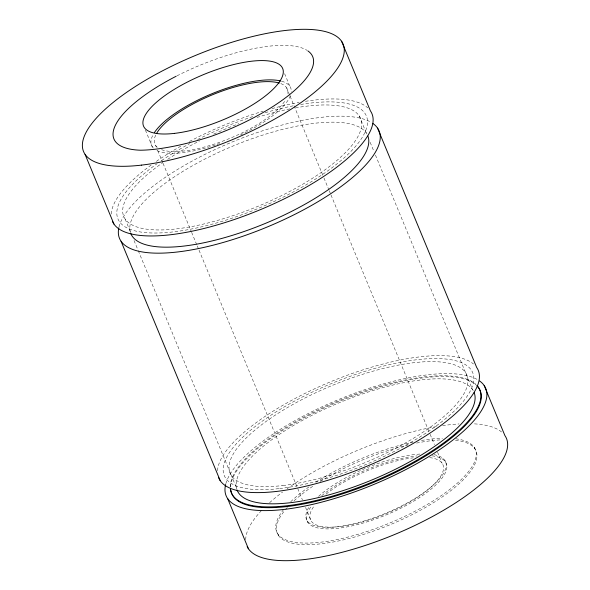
<?xml version="1.0" encoding="UTF-8"?>
<svg xmlns="http://www.w3.org/2000/svg" width="590" height="590" viewBox="0 0 590 590"><rect width="100%" height="100%" fill="white"/><g stroke="black" fill="none" stroke-linecap="round" stroke-linejoin="round"><path stroke-width="0.44" stroke-dasharray="2.95 2.21" d="M359.177 115.824L366.309 133.038M370.173 142.374L374.045 151.719M375.454 155.111L472.62 389.695M474.22 447.294L474.862 448.857M284.616 73.676L289.83 86.265M444.764 460.296L445.406 461.859M286.563 87.711L289.734 95.374M290.088 96.222L323.6 177.133M323.954 177.988L328.896 189.906M329.25 190.762L330.658 194.169M331.012 195.017L429.786 433.495M430.14 434.343L434.373 444.565M437.551 452.228L442.139 463.305M155.642 145.479L156.35 147.183M157.759 150.59L162.7 162.508M163.054 163.364L191.271 231.501M191.625 232.349L196.92 245.123M197.274 245.978L198.683 249.386M199.037 250.234L302.397 499.782M305.576 507.444L311.218 521.073M145.42 130.139L152.368 146.925M307.302 520.955L307.943 522.519M277.838 533.95L278.487 535.514M125.161 219.089L130.597 232.202M134.048 240.55L137.92 249.887M138.274 250.735L236.907 488.859M236.76 489.162A128.17 41.942 -22.5 0 1 339.611 402.557A128.17 41.942 -22.5 0 1 473.497 391.141M230.262 486.986A134.446 43.992 -22.5 0 1 337.222 401.325A134.446 43.992 -22.5 0 1 475.665 384.156M130.449 232.504A128.17 41.942 -22.5 0 1 233.301 145.9A128.17 41.942 -22.5 0 1 367.187 134.491M295.509 107.83A128.17 41.942 -22.5 0 1 341.507 156.38A128.17 41.942 -22.5 0 1 163.732 229.879A128.17 41.942 -22.5 0 1 162.648 162.759M167.693 159.322A128.17 41.942 -22.5 0 1 199.553 140.907M213.691 134.107A128.17 41.942 -22.5 0 1 217.894 132.226M218.72 131.865A128.17 41.942 -22.5 0 1 238.891 123.679M256.982 117.44A128.17 41.942 -22.5 0 1 289.992 108.862M300.701 104.467A134.446 43.992 -22.5 0 1 345.688 156.461A134.446 43.992 -22.5 0 1 160.251 232.925A134.446 43.992 -22.5 0 1 157.147 163.659M161.564 160.591A134.446 43.992 -22.5 0 1 189.67 143.672M197.643 139.513A134.446 43.992 -22.5 0 1 253.737 116.267M265.175 112.712A134.446 43.992 -22.5 0 1 294.425 105.588M177.015 75.815A107.557 35.194 -22.5 0 1 307.11 50.393M284.579 101.436A71.707 23.46 -22.5 0 1 226.022 139.904A71.707 23.46 -22.5 0 1 161.387 149.595M157.287 147.271A71.707 23.46 -22.5 0 1 156.616 133.37M280.818 83.588A71.707 23.46 -22.5 0 1 287.846 93.795M290.376 95.691A75.291 24.633 -22.5 0 1 240.44 134.97M219.569 143.569A75.291 24.633 -22.5 0 1 217.083 144.432M215.35 145.015A75.291 24.633 -22.5 0 1 156.682 150.487M153.311 148.068A75.291 24.633 -22.5 0 1 153.393 134.21M281.614 81.221A75.291 24.633 -22.5 0 1 291.276 91.76M455.473 440.221A107.557 35.194 -22.5 0 1 450.657 490.806A107.557 35.194 -22.5 0 1 321.875 543.707A107.557 35.194 -22.5 0 1 284.926 510.276M285.494 509.598A107.557 35.194 -22.5 0 1 287.308 507.525M294.056 500.799A107.557 35.194 -22.5 0 1 314.227 485.334M320.289 481.455A107.557 35.194 -22.5 0 1 408.132 444.919M416.599 443.061A107.557 35.194 -22.5 0 1 441.261 439.852M432.005 455.834A75.291 24.633 -22.5 0 1 386.752 514.679A75.291 24.633 -22.5 0 1 311.358 506.235M321.793 495.652A75.291 24.633 -22.5 0 1 417.078 455.908M429.616 457.589A71.707 23.46 -22.5 0 1 385.934 513.75A71.707 23.46 -22.5 0 1 314.573 505.424M326.056 494.132A71.707 23.46 -22.5 0 1 413.361 457.825M455.775 438.776A107.557 35.194 -22.5 0 1 389.216 523.256A107.557 35.194 -22.5 0 1 283.193 510.07M290.723 501.758A107.557 35.194 -22.5 0 1 309.3 486.684M315.805 482.31A107.557 35.194 -22.5 0 1 413.148 442.072M421.467 440.472A107.557 35.194 -22.5 0 1 442.434 438.215M434.07 454.684A75.291 24.633 -22.5 0 1 385.764 513.256A75.291 24.633 -22.5 0 1 309.381 506.537M318.556 496.33A75.291 24.633 -22.5 0 1 420.995 453.998M230.609 486.809A134.446 43.992 -22.5 0 1 338.793 401.591A134.446 43.992 -22.5 0 1 475.99 384.938M111.23 214.015A140.472 45.968 -22.5 0 1 151.114 165.089M156.394 161.35A140.472 45.968 -22.5 0 1 180.835 146.165M189.456 141.467A140.472 45.968 -22.5 0 1 263.096 111.186M271.99 108.619A140.472 45.968 -22.5 0 1 299.13 102.372M305.428 101.31A140.472 45.968 -22.5 0 1 367.813 107.911M118.996 227.039A140.472 45.968 -22.5 0 1 231.818 142.153A140.472 45.968 -22.5 0 1 371.479 122.543M217.54 470.673A140.472 45.968 -22.5 0 1 330.046 381.996A140.472 45.968 -22.5 0 1 473.497 364.015M245.713 539.68A140.472 45.968 -22.5 0 1 261.577 510.468M269.586 502.702A140.472 45.968 -22.5 0 1 282.595 492.06M287.168 488.704A140.472 45.968 -22.5 0 1 437.264 426.474M442.574 425.648A140.472 45.968 -22.5 0 1 459.027 423.945M474.434 423.871A140.472 45.968 -22.5 0 1 502.319 432.64M225.837 483.697A140.472 45.968 -22.5 0 1 339.398 399.209A140.472 45.968 -22.5 0 1 478.114 379.982M282.905 485.533A128.17 41.942 -22.5 0 0 467.781 383.352A128.17 41.942 -22.5 0 0 294.749 403.442A128.17 41.942 -22.5 0 0 282.905 485.533M279.697 488.542A134.446 43.992 -22.5 0 0 473.623 381.361A134.446 43.992 -22.5 0 0 292.124 402.432A134.446 43.992 -22.5 0 0 279.697 488.542"/><path stroke-width="0.89" d="M341.558 41.226L370.402 110.868A140.472 45.968 -22.5 0 1 265.183 207.628A140.472 45.968 -22.5 0 1 112.646 221.803M377.534 128.082L476.713 367.526A140.472 45.968 -22.5 0 1 370.284 464.802A140.472 45.968 -22.5 0 1 218.617 477.664M484.169 385.521L504.915 435.597A140.472 45.968 -22.5 0 1 399.688 532.364A140.472 45.968 -22.5 0 1 247.158 546.532M85.085 154.403L113.929 224.045M121.061 241.258L220.24 480.695M227.696 498.698L248.442 548.774M474.183 392.689A128.17 41.942 -22.5 0 1 370.417 480.584A128.17 41.942 -22.5 0 1 237.032 489.966M476.853 385.314A134.446 43.992 -22.5 0 1 374.333 481.182A134.446 43.992 -22.5 0 1 230.38 488.852M367.88 136.032A128.17 41.942 -22.5 0 1 264.106 223.927A128.17 41.942 -22.5 0 1 130.722 233.308M307.869 50.895A107.557 35.194 -22.5 0 1 210.217 136.673A107.225 27.929 -19.9 0 1 140.25 150.207A107.557 35.194 -22.5 0 1 176.196 76.228M156.616 133.37A71.707 23.46 -22.5 0 1 212.879 94.607A71.707 23.46 -22.5 0 1 279.328 83.079M154.447 132.514A75.291 24.633 -22.5 0 1 212.894 93.331A75.291 24.633 -22.5 0 1 280.818 81.014M477.177 386.096A134.446 43.992 -22.5 0 1 374.657 481.964A134.446 43.992 -22.5 0 1 230.705 489.634M372.969 123.524A140.472 45.968 -22.5 0 1 265.581 227.674A140.472 45.968 -22.5 0 1 118.819 227.821M479.604 380.963A140.472 45.968 -22.5 0 1 371.272 485.496A140.472 45.968 -22.5 0 1 225.631 484.478M174.588 133.37A75.291 24.633 -22.5 0 0 283.185 73.352A75.291 24.633 -22.5 0 0 181.543 85.152A75.291 24.633 -22.5 0 0 174.588 133.37M141.453 165.126A140.472 45.968 -22.5 0 0 344.073 53.144A140.472 45.968 -22.5 0 0 154.44 75.159A140.472 45.968 -22.5 0 0 141.453 165.126"/></g></svg>
